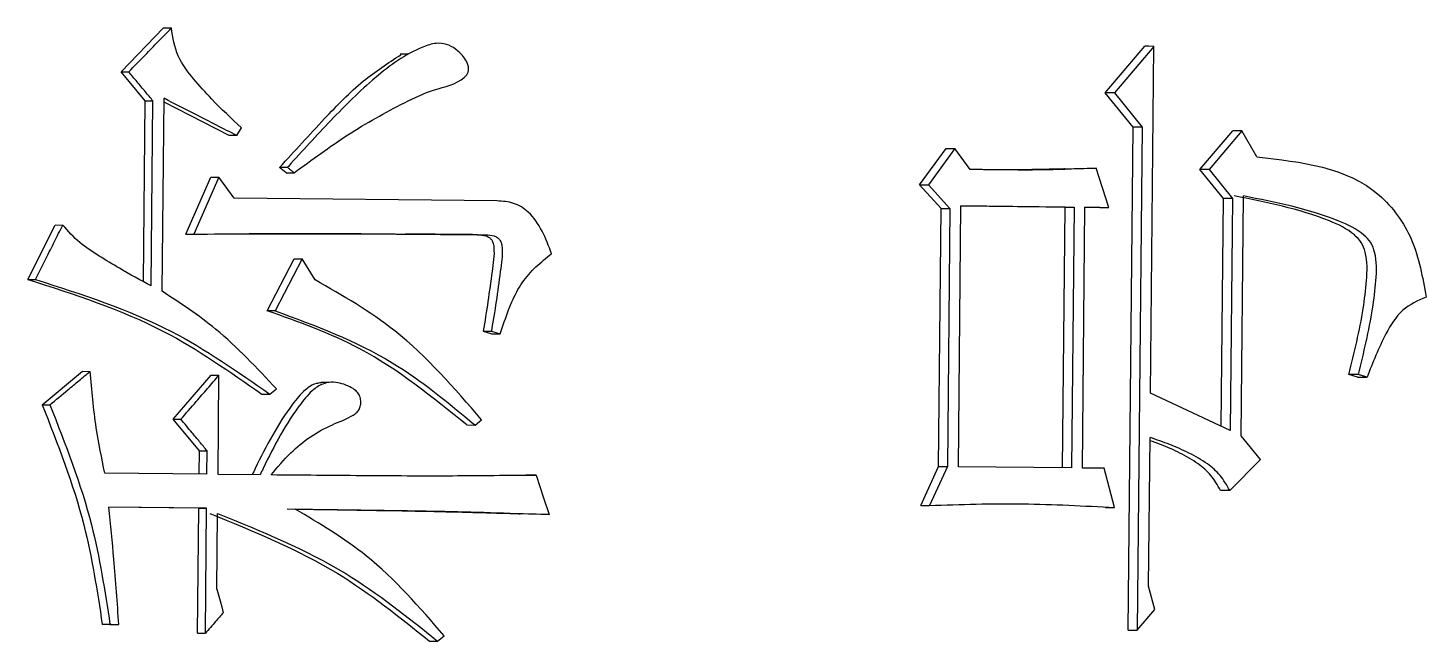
# Model space of a CAD drawing. Header units: millimetres. Extents: x 2454 to 4226, y 715 to 1968.
# Drawn here: x 3229.7 to 3234.92, y 895.31 to 897.6 of the extents above; entities that cross this region are included whole.
import ezdxf

# ---------------------------------------------------------------- set-up
doc = ezdxf.new("R2010")
doc.units = ezdxf.units.MM

msp = doc.modelspace()

# ---------------------------------------------------------------- linework, layer by layer
at = {"color": 7, "linetype": 'Continuous', "lineweight": 25}
for p, q in [((3230.0506, 897.436), (3230.2095, 897.5998)), ((3230.2095, 897.5998), (3230.2385, 897.5997)), ((3231.1236, 897.5017), (3231.093, 897.5018)), ((3233.7254, 897.3577), (3233.8728, 897.5313)), ((3233.9069, 897.5312), (3233.7593, 897.3575)), ((3233.8941, 896.2364), (3233.9069, 897.5312)), ((3230.0506, 897.436), (3230.0793, 897.4359)), ((3230.1406, 897.3279), (3230.0506, 897.436)), ((3230.1339, 896.6526), (3230.1406, 897.3279)), ((3230.1627, 896.6366), (3230.1695, 897.3278)), ((3230.2039, 896.6167), (3230.211, 897.3371)), ((3233.8294, 897.23), (3233.7254, 897.3577)), ((3233.7593, 897.3575), (3233.8634, 897.2298)), ((3230.4536, 897.198), (3230.2109, 897.3224)), ((3230.483, 897.1979), (3230.4998, 897.2269)), ((3233.8108, 895.3511), (3233.8294, 897.23)), ((3233.8634, 897.2298), (3233.8448, 895.351)), ((3230.483, 897.1979), (3230.4536, 897.198)), ((3234.0785, 897.0715), (3234.2011, 897.2162)), ((3234.2356, 897.2161), (3234.1129, 897.0714)), ((3234.2912, 897.1181), (3234.2356, 897.2161)), ((3233.032, 897.0146), (3233.131, 897.1499)), ((3233.164, 897.1497), (3233.065, 897.0145)), ((3233.2203, 897.0712), (3233.164, 897.1497)), ((3230.667, 897.0594), (3230.6425, 897.0791)), ((3233.5599, 897.0733), (3233.6578, 897.0761)), ((3233.7389, 896.9294), (3233.6916, 897.0759)), ((3234.1663, 896.9635), (3234.0785, 897.0715)), ((3234.1129, 897.0714), (3234.2008, 896.9633)), ((3230.2929, 896.8297), (3230.386, 897.0429)), ((3230.4152, 897.0428), (3230.322, 896.8296)), ((3230.4724, 896.9643), (3230.4152, 897.0428)), ((3230.6671, 897.0594), (3230.6967, 897.0593)), ((3233.1125, 896.9262), (3233.032, 897.0146)), ((3233.065, 897.0145), (3233.1455, 896.926)), ((3231.4545, 896.9539), (3230.4724, 896.9643)), ((3234.1579, 896.113), (3234.1663, 896.9635)), ((3234.2008, 896.9633), (3234.1922, 896.0969)), ((3234.2324, 896.077), (3234.2413, 896.9726)), ((3233.1029, 895.9624), (3233.1125, 896.9262)), ((3233.1455, 896.926), (3233.136, 895.9622)), ((3233.1767, 895.9618), (3233.1863, 896.9353)), ((3233.1863, 896.9353), (3233.609, 896.9308)), ((3233.5753, 896.9309), (3233.1863, 896.9351)), ((3233.5657, 895.9574), (3233.5753, 896.9309)), ((3233.5753, 896.9309), (3233.609, 896.9308)), ((3233.609, 896.9308), (3233.5994, 895.9572)), ((3233.64, 895.9568), (3233.6496, 896.9303)), ((3233.6496, 896.9303), (3233.7389, 896.9294)), ((3233.705, 896.9295), (3233.6496, 896.9301)), ((3233.705, 896.9295), (3233.7389, 896.9294)), ((3229.703, 896.6608), (3229.8045, 896.8641)), ((3229.8045, 896.8642), (3229.833, 896.8641)), ((3230.2929, 896.8297), (3230.322, 896.8296)), ((3231.3814, 896.8279), (3231.4121, 896.8278)), ((3230.5959, 896.5442), (3230.6969, 896.7378)), ((3230.7266, 896.7377), (3230.6254, 896.5441)), ((3230.7754, 896.6593), (3230.7266, 896.7377)), ((3229.7029, 896.6607), (3229.7312, 896.6606)), ((3230.6254, 896.544), (3230.5959, 896.5441)), ((3231.4332, 896.4673), (3231.466, 896.4572)), ((3229.7564, 896.1929), (3229.9069, 896.3178)), ((3229.9069, 896.3178), (3229.9355, 896.3177)), ((3230.2447, 896.139), (3230.3869, 896.303)), ((3230.4125, 895.933), (3230.4162, 896.3029)), ((3234.6674, 896.296), (3234.6353, 896.3061)), ((3230.5762, 896.2328), (3230.6057, 896.2327)), ((3230.6058, 896.2327), (3230.6308, 896.2519)), ((3230.828, 896.2764), (3230.7977, 896.2765)), ((3234.1922, 896.0969), (3233.8941, 896.2364)), ((3229.7563, 896.1928), (3229.7847, 896.1927)), ((3230.2447, 896.139), (3230.2738, 896.1389)), ((3230.3428, 896.0211), (3230.2447, 896.139)), ((3231.3721, 896.1174), (3231.3969, 896.1366)), ((3231.3415, 896.1175), (3231.3721, 896.1174)), ((3234.3043, 895.9886), (3234.2324, 896.077)), ((3230.3419, 895.9335), (3230.3428, 896.0211)), ((3230.3711, 895.9334), (3230.372, 896.021)), ((3233.887, 895.516), (3233.8925, 896.0709)), ((3234.19, 895.873), (3234.3043, 895.9886)), ((3230.3711, 895.9334), (3229.9898, 895.9375)), ((3230.5697, 895.9313), (3230.4125, 895.933)), ((3231.2473, 895.9271), (3231.5697, 895.9301)), ((3231.5697, 895.9301), (3231.6006, 895.93)), ((3233.0364, 895.8171), (3233.1029, 895.9624)), ((3233.136, 895.9622), (3233.0694, 895.8169)), ((3233.1029, 895.9624), (3233.136, 895.9622)), ((3233.5994, 895.9572), (3233.1767, 895.9618)), ((3233.7211, 895.9559), (3233.64, 895.9568)), ((3233.7602, 895.8095), (3233.7211, 895.9559)), ((3234.19, 895.873), (3234.1555, 895.8731)), ((3230.3699, 895.8068), (3230.0052, 895.8107)), ((3230.3407, 895.8069), (3230.0052, 895.8105)), ((3230.336, 895.3397), (3230.3407, 895.8069)), ((3230.3407, 895.8069), (3230.3699, 895.8068)), ((3230.3652, 895.3396), (3230.3699, 895.8068)), ((3230.4083, 895.5046), (3230.4111, 895.7869)), ((3230.8594, 895.801), (3230.6711, 895.8034)), ((3231.6175, 895.7836), (3231.5261, 895.786)), ((3231.6485, 895.7835), (3231.6175, 895.7836)), ((3233.7263, 895.8096), (3233.7602, 895.8095)), ((3233.9104, 895.4281), (3233.887, 895.516)), ((3233.8448, 895.351), (3233.9104, 895.4281)), ((3230.0091, 895.3726), (3229.9804, 895.3727)), ((3230.0136, 895.3723), (3229.9804, 895.3727)), ((3230.0091, 895.3726), (3230.0423, 895.3722)), ((3230.0136, 895.3723), (3230.0423, 895.3722)), ((3233.8108, 895.3511), (3233.8448, 895.351)), ((3230.336, 895.3397), (3230.3652, 895.3396)), ((3231.2019, 895.3109), (3231.2323, 895.3108)), ((3231.2323, 895.3108), (3231.2572, 895.33))]:
    msp.add_line(p, q, dxfattribs=at)
at = {"color": 7, "linetype": 'Continuous', "lineweight": 25, "flags": 128}
for points in [[(3233.9069, 897.5312), (3233.8879, 897.5313), (3233.8728, 897.5313)], [(3230.1406, 897.3279), (3230.1568, 897.3278), (3230.1695, 897.3278)], [(3233.7593, 897.3575), (3233.7403, 897.3576), (3233.7254, 897.3577)], [(3233.8634, 897.2298), (3233.8444, 897.2299), (3233.8294, 897.23)], [(3234.2356, 897.2161), (3234.2163, 897.2162), (3234.2011, 897.2162)], [(3233.131, 897.1499), (3233.1495, 897.1498), (3233.164, 897.1497)], [(3230.6721, 897.079), (3230.6612, 897.079), (3230.6519, 897.0791), (3230.6425, 897.0791)], [(3233.6578, 897.0761), (3233.6768, 897.076), (3233.6916, 897.0759)], [(3234.1129, 897.0714), (3234.0936, 897.0715), (3234.0785, 897.0715)], [(3230.386, 897.0429), (3230.4024, 897.0429), (3230.4152, 897.0428)], [(3233.032, 897.0146), (3233.0505, 897.0146), (3233.065, 897.0145)], [(3234.2008, 896.9633), (3234.1815, 896.9634), (3234.1663, 896.9635)], [(3233.1125, 896.9262), (3233.131, 896.9261), (3233.1455, 896.926)], [(3230.6969, 896.7378), (3230.7135, 896.7378), (3230.7266, 896.7377)], [(3231.4025, 896.4674), (3231.4149, 896.4674), (3231.424, 896.4673), (3231.4332, 896.4673)], [(3231.4353, 896.4573), (3231.4477, 896.4573), (3231.4568, 896.4572), (3231.466, 896.4572)], [(3230.3869, 896.303), (3230.4033, 896.3029), (3230.4162, 896.3029)], [(3234.6705, 896.3059), (3234.6563, 896.306), (3234.6458, 896.306), (3234.6353, 896.3061)], [(3234.6674, 896.296), (3234.6817, 896.2959), (3234.6922, 896.2959), (3234.7026, 896.2958)], [(3230.3428, 896.0211), (3230.3591, 896.0211), (3230.372, 896.021)], [(3231.6006, 895.93), (3231.6145, 895.8875), (3231.6284, 895.845), (3231.6485, 895.7835)], [(3233.0364, 895.8171), (3233.0549, 895.817), (3233.0694, 895.8169)], [(3230.4083, 895.5046), (3230.4203, 895.4607), (3230.4263, 895.4387), (3230.4322, 895.4167)]]:
    msp.add_lwpolyline(points, dxfattribs=at)
at = {"color": 7, "linetype": 'Continuous', "lineweight": 25}
for points, knots in [([(3230.0793, 897.4359), (3230.0997, 897.4568), (3230.1364, 897.4946), (3230.1895, 897.5492), (3230.2222, 897.5829), (3230.2385, 897.5997)], [0, 0, 0, 0, 0.38355, 0.691775, 1, 1, 1, 1]), ([(3230.4998, 897.2269), (3230.4622, 897.2622), (3230.4001, 897.3203), (3230.3206, 897.4088), (3230.2556, 897.4926), (3230.2443, 897.5637), (3230.2385, 897.5997)], [0, 0, 0, 0, 0.3346407, 0.552752, 0.7736989, 1, 1, 1, 1]), ([(3230.6967, 897.0593), (3230.7626, 897.1078), (3230.8944, 897.2047), (3231.0724, 897.3045), (3231.2176, 897.3733), (3231.3057, 897.3889), (3231.3413, 897.4238), (3231.3472, 897.4349), (3231.3488, 897.4482), (3231.3449, 897.4667), (3231.3298, 897.4937), (3231.3026, 897.5208), (3231.266, 897.5411), (3231.2222, 897.5447), (3231.1266, 897.5121), (3230.9914, 897.4149), (3230.8325, 897.2548), (3230.7261, 897.1398), (3230.6732, 897.0802), (3230.6721, 897.079)], [0, 0, 0, 0, 0.146953, 0.294102, 0.367641, 0.441186, 0.449165, 0.455912, 0.462689, 0.471926, 0.488118, 0.516365, 0.539487, 0.562774, 0.594906, 0.721713, 0.858256, 0.997261, 1, 1, 1, 1]), ([(3230.6425, 897.0791), (3230.6983, 897.14), (3230.7996, 897.2507), (3230.9438, 897.4012), (3231.0471, 897.4686), (3231.0946, 897.4995)], [0, 0, 0, 0, 0.398126, 0.723573, 1, 1, 1, 1]), ([(3230.1695, 897.3278), (3230.1601, 897.3391), (3230.1404, 897.3627), (3230.1103, 897.3987), (3230.0897, 897.4235), (3230.0793, 897.4359)], [0, 0, 0, 0, 0.312459, 0.656229, 1, 1, 1, 1]), ([(3230.483, 897.1979), (3230.4575, 897.211), (3230.4064, 897.2371), (3230.3158, 897.2835), (3230.2506, 897.3168), (3230.211, 897.3371)], [0, 0, 0, 0, 0.281753, 0.563506, 1, 1, 1, 1]), ([(3234.2912, 897.1181), (3234.4585, 897.0998), (3234.6944, 897.0741), (3234.8855, 896.8118), (3234.9103, 896.6686), (3234.923, 896.5953)], [0, 0, 0, 0, 0.543493, 0.766307, 1, 1, 1, 1]), ([(3230.6967, 897.0593), (3230.6946, 897.061), (3230.6895, 897.0651), (3230.6813, 897.0717), (3230.6752, 897.0766), (3230.6721, 897.079)], [0, 0, 0, 0, 0.2546501, 0.6279667, 1, 1, 1, 1]), ([(3233.6916, 897.0759), (3233.6301, 897.0735), (3233.5208, 897.0692), (3233.3636, 897.0693), (3233.268, 897.0706), (3233.2203, 897.0712)], [0, 0, 0, 0, 0.392515, 0.696222, 1, 1, 1, 1]), ([(3233.573, 897.0733), (3233.573, 897.0733), (3233.573, 897.0733), (3233.5724, 897.0733), (3233.5302, 897.0722), (3233.4275, 897.0702), (3233.332, 897.0703), (3233.2799, 897.0706), (3233.2592, 897.0708), (3233.2506, 897.0709), (3233.2476, 897.0709), (3233.247, 897.0709), (3233.2465, 897.0709)], [0, 0, 0, 0, 0.001562, 0.006061, 0.011346, 0.462263, 0.722026, 0.828607, 0.900055, 0.917944, 0.935839, 1, 1, 1, 1]), ([(3234.6353, 896.3061), (3234.6552, 896.3876), (3234.6835, 896.5033), (3234.7022, 896.6561), (3234.7052, 896.7419), (3234.683, 896.8002), (3234.6395, 896.8454), (3234.4818, 896.9186), (3234.327, 896.9491), (3234.2067, 896.9728)], [0, 0, 0, 0, 0.239355, 0.339518, 0.440435, 0.477729, 0.51513, 0.623296, 1, 1, 1, 1]), ([(3234.6705, 896.3059), (3234.6904, 896.3875), (3234.7187, 896.5031), (3234.7375, 896.6558), (3234.7405, 896.7416), (3234.7183, 896.7999), (3234.6749, 896.8451), (3234.5169, 896.9184), (3234.3619, 896.9489), (3234.2413, 896.9726)], [0, 0, 0, 0, 0.239195, 0.339217, 0.439989, 0.477285, 0.514692, 0.622523, 1, 1, 1, 1]), ([(3231.6581, 896.757), (3231.6361, 896.8149), (3231.6059, 896.8945), (3231.5175, 896.95), (3231.4754, 896.9526), (3231.4545, 896.9539)], [0, 0, 0, 0, 0.5750588, 0.7893188, 1, 1, 1, 1]), ([(3229.7313, 896.6607), (3229.7445, 896.6872), (3229.7681, 896.7344), (3229.802, 896.8022), (3229.8227, 896.8434), (3229.833, 896.8641)], [0, 0, 0, 0, 0.391509, 0.695754, 1, 1, 1, 1]), ([(3230.1627, 896.6366), (3230.123, 896.6581), (3230.0575, 896.6936), (3229.9691, 896.7481), (3229.8931, 896.7955), (3229.8531, 896.8411), (3229.833, 896.8641)], [0, 0, 0, 0, 0.337572, 0.556683, 0.776863, 1, 1, 1, 1]), ([(3230.322, 896.8296), (3230.4599, 896.8313), (3230.7109, 896.8343), (3231.0742, 896.8306), (3231.2994, 896.8287), (3231.4121, 896.8278)], [0, 0, 0, 0, 0.378536, 0.689262, 1, 1, 1, 1]), ([(3230.4397, 896.8306), (3230.4397, 896.8306), (3230.4397, 896.8306), (3230.4404, 896.8306), (3230.4443, 896.8306), (3230.5501, 896.831), (3230.7099, 896.8319), (3230.8863, 896.8316), (3230.9985, 896.8311), (3231.0665, 896.8306), (3231.1129, 896.8302)], [0, 0, 0, 0, 0.000929, 0.003731, 0.007109, 0.027697, 0.476136, 0.688145, 0.787609, 1, 1, 1, 1]), ([(3231.3814, 896.8279), (3231.3783, 896.8279), (3231.3691, 896.828), (3231.3536, 896.8281), (3231.3351, 896.8283), (3231.3166, 896.8284), (3231.2919, 896.8287), (3231.261, 896.8289), (3231.2239, 896.8293), (3231.1745, 896.8297), (3231.1375, 896.83), (3231.1129, 896.8302)], [0, 0, 0, 0, 0.034518, 0.103553, 0.172589, 0.241624, 0.31066, 0.448731, 0.586801, 0.724872, 1, 1, 1, 1]), ([(3231.3814, 896.8278), (3231.3919, 896.8271), (3231.407, 896.8262), (3231.4245, 896.8184), (3231.4337, 896.81), (3231.4403, 896.7969), (3231.446, 896.7564), (3231.4341, 896.6825), (3231.4211, 896.5786), (3231.4087, 896.5045), (3231.4025, 896.4674)], [0, 0, 0, 0, 0.081978, 0.117558, 0.146567, 0.175557, 0.22462, 0.445187, 0.722497, 1, 1, 1, 1]), ([(3231.4121, 896.8277), (3231.4226, 896.827), (3231.4377, 896.8261), (3231.4552, 896.8182), (3231.4644, 896.8098), (3231.4711, 896.7968), (3231.4767, 896.7562), (3231.4648, 896.6823), (3231.4518, 896.5784), (3231.4394, 896.5044), (3231.4332, 896.4673)], [0, 0, 0, 0, 0.082179, 0.117766, 0.146784, 0.175781, 0.224844, 0.445452, 0.72263, 1, 1, 1, 1]), ([(3231.466, 896.4572), (3231.4794, 896.4978), (3231.5013, 896.5643), (3231.5457, 896.6502), (3231.5979, 896.7097), (3231.6382, 896.7413), (3231.6581, 896.757)], [0, 0, 0, 0, 0.347697, 0.569461, 0.786614, 1, 1, 1, 1]), ([(3229.7029, 896.6607), (3229.8761, 896.6053), (3230.1872, 896.5057), (3230.4567, 896.3166), (3230.5762, 896.2327)], [0, 0, 0, 0, 0.55661, 1, 1, 1, 1]), ([(3229.7312, 896.6606), (3229.9046, 896.6052), (3230.2161, 896.5057), (3230.4861, 896.3165), (3230.6057, 896.2326)], [0, 0, 0, 0, 0.556661, 1, 1, 1, 1]), ([(3231.3969, 896.1366), (3231.2947, 896.2552), (3231.1137, 896.4651), (3230.878, 896.6004), (3230.7753, 896.6593)], [0, 0, 0, 0, 0.564605, 1, 1, 1, 1]), ([(3230.6308, 896.2519), (3230.5579, 896.3301), (3230.4287, 896.469), (3230.2722, 896.5718), (3230.2039, 896.6167)], [0, 0, 0, 0, 0.563464, 1, 1, 1, 1]), ([(3234.923, 896.5953), (3234.8923, 896.5815), (3234.8294, 896.5533), (3234.7589, 896.4393), (3234.7241, 896.3506), (3234.7026, 896.2958)], [0, 0, 0, 0, 0.2669251, 0.5479457, 1, 1, 1, 1]), ([(3231.3415, 896.1175), (3231.2131, 896.2214), (3230.9856, 896.4056), (3230.7141, 896.5021), (3230.5959, 896.5441)], [0, 0, 0, 0, 0.564287, 1, 1, 1, 1]), ([(3230.6254, 896.544), (3230.7759, 896.4883), (3231.0471, 896.3879), (3231.272, 896.2007), (3231.3721, 896.1174)], [0, 0, 0, 0, 0.555162, 1, 1, 1, 1]), ([(3231.4025, 896.4674), (3231.4052, 896.4666), (3231.4107, 896.4649), (3231.4216, 896.4615), (3231.4298, 896.459), (3231.4353, 896.4573)], [0, 0, 0, 0, 0.25037, 0.500711, 1, 1, 1, 1]), ([(3229.7848, 896.1927), (3229.8071, 896.2113), (3229.8435, 896.2414), (3229.8937, 896.2831), (3229.9216, 896.3062), (3229.9355, 896.3177)], [0, 0, 0, 0, 0.445196, 0.722598, 1, 1, 1, 1]), ([(3229.9898, 895.9375), (3229.9783, 895.9939), (3229.9525, 896.1194), (3229.9415, 896.2474), (3229.9355, 896.3177)], [0, 0, 0, 0, 0.4498456, 1, 1, 1, 1]), ([(3230.2738, 896.1389), (3230.293, 896.161), (3230.3263, 896.1994), (3230.3738, 896.254), (3230.4021, 896.2866), (3230.4162, 896.3029)], [0, 0, 0, 0, 0.404353, 0.702177, 1, 1, 1, 1]), ([(3234.7026, 896.2958), (3234.7, 896.2967), (3234.6933, 896.2988), (3234.6826, 896.3021), (3234.6745, 896.3047), (3234.6705, 896.3059)], [0, 0, 0, 0, 0.249993, 0.625002, 1, 1, 1, 1]), ([(3230.7982, 896.2747), (3230.7916, 896.2741), (3230.7699, 896.2721), (3230.7304, 896.245), (3230.6473, 896.1433), (3230.5876, 896.0308), (3230.544, 895.9392), (3230.5402, 895.9314)], [0, 0, 0, 0, 0.04625, 0.15239, 0.317786, 0.94154, 1, 1, 1, 1]), ([(3230.6111, 895.9309), (3230.6346, 895.9593), (3230.6986, 896.0366), (3230.8068, 896.1101), (3230.8986, 896.1406), (3230.9318, 896.1643), (3230.9418, 896.1788), (3230.9463, 896.1951), (3230.9459, 896.2129), (3230.9401, 896.2305), (3230.9263, 896.2479), (3230.8946, 896.2666), (3230.8537, 896.2797), (3230.8058, 896.274), (3230.7619, 896.2472), (3230.6776, 896.1446), (3230.6178, 896.032), (3230.5735, 895.9392), (3230.5697, 895.9313)], [0, 0, 0, 0, 0.1058764, 0.28817, 0.3719646, 0.390466, 0.4058457, 0.4212213, 0.4373879, 0.4550733, 0.4725326, 0.5000028, 0.5616832, 0.5963006, 0.6403498, 0.708405, 0.9750727, 1, 1, 1, 1]), ([(3229.7563, 896.1928), (3229.8142, 896.0453), (3229.9182, 895.7806), (3229.9613, 895.4979), (3229.9804, 895.3726)], [0, 0, 0, 0, 0.556933, 1, 1, 1, 1]), ([(3229.7847, 896.1927), (3229.8427, 896.0453), (3229.9468, 895.7805), (3229.99, 895.4978), (3230.0091, 895.3725)], [0, 0, 0, 0, 0.556961, 1, 1, 1, 1]), ([(3230.372, 896.021), (3230.3626, 896.0323), (3230.3439, 896.0548), (3230.3111, 896.0941), (3230.2878, 896.1221), (3230.2738, 896.1389)], [0, 0, 0, 0, 0.28642, 0.572841, 1, 1, 1, 1]), ([(3234.1555, 895.8731), (3234.1444, 895.8927), (3234.1226, 895.9314), (3234.0687, 895.9776), (3234.0042, 896.0135), (3233.9434, 896.0409), (3233.9055, 896.0542), (3233.8924, 896.0588)], [0, 0, 0, 0, 0.196221, 0.387443, 0.630244, 0.871142, 1, 1, 1, 1]), ([(3234.19, 895.873), (3234.1789, 895.8926), (3234.1571, 895.9313), (3234.103, 895.9774), (3234.0385, 896.0135), (3233.9664, 896.0454), (3233.9171, 896.0624), (3233.8925, 896.0709)], [0, 0, 0, 0, 0.176504, 0.348574, 0.567112, 0.783963, 1, 1, 1, 1]), ([(3231.6006, 895.93), (3231.4963, 895.9287), (3231.2796, 895.9259), (3230.9497, 895.9278), (3230.724, 895.9298), (3230.6111, 895.9308)], [0, 0, 0, 0, 0.317111, 0.658541, 1, 1, 1, 1]), ([(3233.0694, 895.8169), (3233.1274, 895.819), (3233.2433, 895.8231), (3233.4738, 895.8244), (3233.6459, 895.8154), (3233.7602, 895.8095)], [0, 0, 0, 0, 0.2512253, 0.5024777, 1, 1, 1, 1]), ([(3230.0423, 895.3722), (3230.0366, 895.4535), (3230.0263, 895.5999), (3230.0117, 895.7459), (3230.0052, 895.8107)], [0, 0, 0, 0, 0.555754, 1, 1, 1, 1]), ([(3230.3818, 895.787), (3230.5456, 895.7206), (3230.8403, 895.6012), (3231.0907, 895.4002), (3231.2019, 895.3109)], [0, 0, 0, 0, 0.555951, 1, 1, 1, 1]), ([(3230.4111, 895.7869), (3230.5751, 895.7205), (3230.8701, 895.6011), (3231.1209, 895.4001), (3231.2323, 895.3108)], [0, 0, 0, 0, 0.5560054, 1, 1, 1, 1]), ([(3231.2572, 895.33), (3231.1652, 895.4363), (3231.0024, 895.6246), (3230.7922, 895.7491), (3230.7007, 895.8033)], [0, 0, 0, 0, 0.564719, 1, 1, 1, 1]), ([(3230.7008, 895.8033), (3230.794, 895.8021), (3230.9806, 895.7997), (3231.2967, 895.7955), (3231.519, 895.7879), (3231.6485, 895.7835)], [0, 0, 0, 0, 0.29455, 0.5891, 1, 1, 1, 1]), ([(3230.8586, 895.801), (3230.9879, 895.7991), (3231.1724, 895.7963), (3231.385, 895.7907), (3231.4788, 895.788), (3231.5272, 895.7866), (3231.5378, 895.7863), (3231.5399, 895.7862), (3231.5403, 895.7862), (3231.5404, 895.7862), (3231.5404, 895.7862), (3231.5404, 895.7862)], [0, 0, 0, 0, 0.5492248, 0.7836612, 0.9340748, 0.9792634, 0.9959747, 0.9979395, 0.9989159, 0.9999163, 1, 1, 1, 1]), ([(3230.4322, 895.4167), (3230.4227, 895.4057), (3230.4067, 895.3873), (3230.3844, 895.3616), (3230.3716, 895.3469), (3230.3652, 895.3396)], [0, 0, 0, 0, 0.4296254, 0.7148127, 1, 1, 1, 1])]:
    msp.add_open_spline(points, degree=3, knots=knots, dxfattribs=at)

doc.saveas('drawing.dxf')
